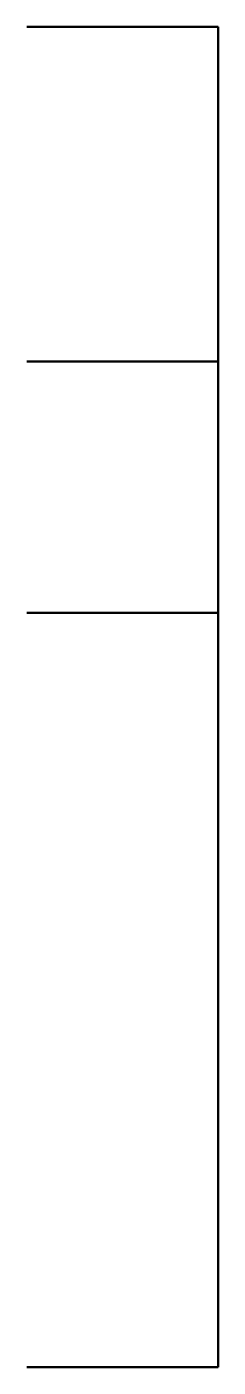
# Model space of a CAD drawing. Header units: millimetres. Extents: x 2121 to 4904, y 892 to 1933.
# Drawn here: x 2834.96 to 2835.96, y 1606.32 to 1613.32 of the extents above; entities that cross this region are included whole.
import ezdxf

# ---------------------------------------------------------------- set-up
doc = ezdxf.new("R2010")
doc.units = ezdxf.units.MM
doc.header["$LTSCALE"] = 1.8
doc.layers.add('외형선(ISO)', color=7, linetype='Continuous', lineweight=50)

msp = doc.modelspace()

# ---------------------------------------------------------------- linework, layer by layer
at = {"layer": '외형선(ISO)', "color": 7}
for p, q in [((2834.9579, 1613.3166), (2835.9579, 1613.3166)), ((2834.9579, 1611.568), (2835.9579, 1611.568)), ((2834.9579, 1610.2566), (2835.9579, 1610.2566)), ((2835.9579, 1608.7704), (2835.9579, 1608.0651)), ((2834.9579, 1606.3166), (2835.9579, 1606.3166))]:
    msp.add_line(p, q, dxfattribs=at)
for points, knots in [([(2835.9579, 1613.3166), (2835.9579, 1613.3166), (2835.9579, 1613.2954), (2835.9579, 1613.19), (2835.9579, 1613.1156), (2835.9579, 1612.9145), (2835.9579, 1612.7727), (2835.9579, 1612.2419), (2835.9579, 1611.9091), (2835.9579, 1611.568)], [-0.2492526, -0.2492526, -0.2492526, -0.2492526, -0.1695753, -0.1695753, -0.1037794, -0.1037794, -0.0540017, -0.0540017, 0, 0, 0, 0]), ([(2835.9579, 1611.568), (2835.9579, 1611.5109), (2835.9579, 1611.4516), (2835.9579, 1611.3249), (2835.9579, 1611.2568), (2835.9579, 1611.1892)], [-0.01923036, -0.01923036, -0.01923036, -0.01923036, -0.01013747, -0.01013747, 0, 0, 0, 0]), ([(2835.9579, 1611.1892), (2835.9579, 1611.0983), (2835.9579, 1611.0081), (2835.9579, 1610.8333), (2835.9579, 1610.7504), (2835.9579, 1610.5118), (2835.9579, 1610.3749), (2835.9579, 1610.2566)], [-0.05306697, -0.05306697, -0.05306697, -0.05306697, -0.03943906, -0.03943906, -0.02626191, -0.02626191, 0, 0, 0, 0]), ([(2835.9579, 1610.2566), (2835.9579, 1610.198), (2835.9579, 1610.123), (2835.9579, 1609.9372), (2835.9579, 1609.8288), (2835.9579, 1609.4356), (2835.9579, 1609.1088), (2835.9579, 1608.7704)], [-0.100957, -0.100957, -0.100957, -0.100957, -0.0772493, -0.0772493, -0.0533747, -0.0533747, 0, 0, 0, 0]), ([(2835.9579, 1608.0651), (2835.9579, 1608.0057), (2835.9579, 1607.9449), (2835.9579, 1607.8179), (2835.9579, 1607.7521), (2835.9579, 1607.6863)], [-0.01927353, -0.01927353, -0.01927353, -0.01927353, -0.00987909, -0.00987909, 0, 0, 0, 0]), ([(2835.9579, 1607.6863), (2835.9579, 1607.5198), (2835.9579, 1607.358), (2835.9579, 1607.0508), (2835.9579, 1606.917), (2835.9579, 1606.6947), (2835.9579, 1606.5574), (2835.9579, 1606.3557), (2835.9579, 1606.3166), (2835.9579, 1606.3166)], [-0.1709096, -0.1709096, -0.1709096, -0.1709096, -0.125717, -0.125717, -0.0805637, -0.0805637, -0.0399393, -0.0399393, 0, 0, 0, 0])]:
    msp.add_open_spline(points, degree=3, knots=knots, dxfattribs=at)

doc.saveas('drawing.dxf')
